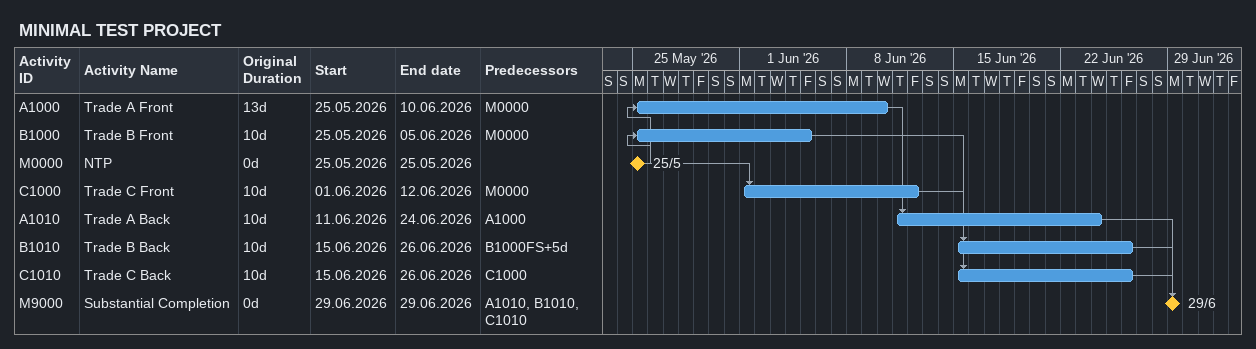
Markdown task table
MINIMAL TEST PROJECT

| ID | Task | Original duration | Start | Finish | Predecessors |
|---|---|---|---|---|---|
| A1000 | Trade A Front | 13d | 2026-05-25 | 2026-06-10 | M0000 |
| B1000 | Trade B Front | 10d | 2026-05-25 | 2026-06-05 | M0000 |
| M0000 | NTP | 0d | 2026-05-25 | 2026-05-25 |  |
| C1000 | Trade C Front | 10d | 2026-06-01 | 2026-06-12 | M0000 |
| A1010 | Trade A Back | 10d | 2026-06-11 | 2026-06-24 | A1000 |
| B1010 | Trade B Back | 10d | 2026-06-15 | 2026-06-26 | B1000FS+5d |
| C1010 | Trade C Back | 10d | 2026-06-15 | 2026-06-26 | C1000 |
| M9000 | Substantial Completion | 0d | 2026-06-29 | 2026-06-29 | A1010, B1010, C1010 |
